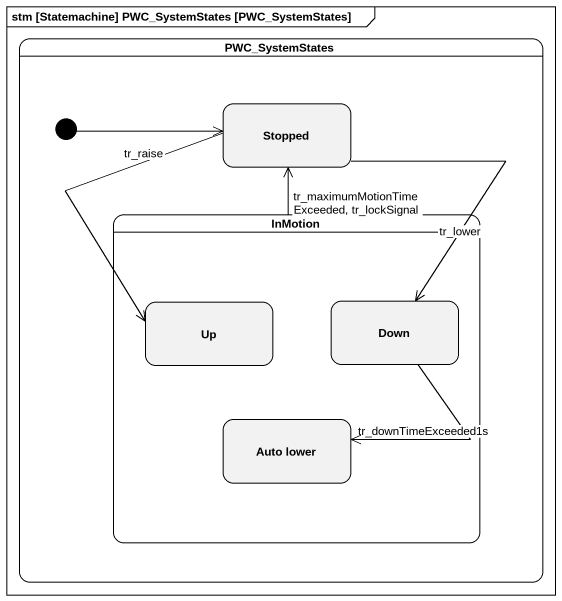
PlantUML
@startuml
mainframe stm [Statemachine] PWC_SystemStates [PWC_SystemStates]
hide empty description
state PWC_SystemStates {
  state Stopped
  state InMotion {
    state "Up" as Up_
    state "Down" as Down_
    state "Auto lower" as Auto_lower
  }
  [*] -right-> Stopped
}
Stopped --> Up_ : tr_raise
Stopped --> Down_ : tr_lower
InMotion -up-> Stopped : tr_maximumMotionTimeExceeded, tr_lockSignal
Down_ --> Auto_lower : tr_downTimeExceeded1s
@enduml
